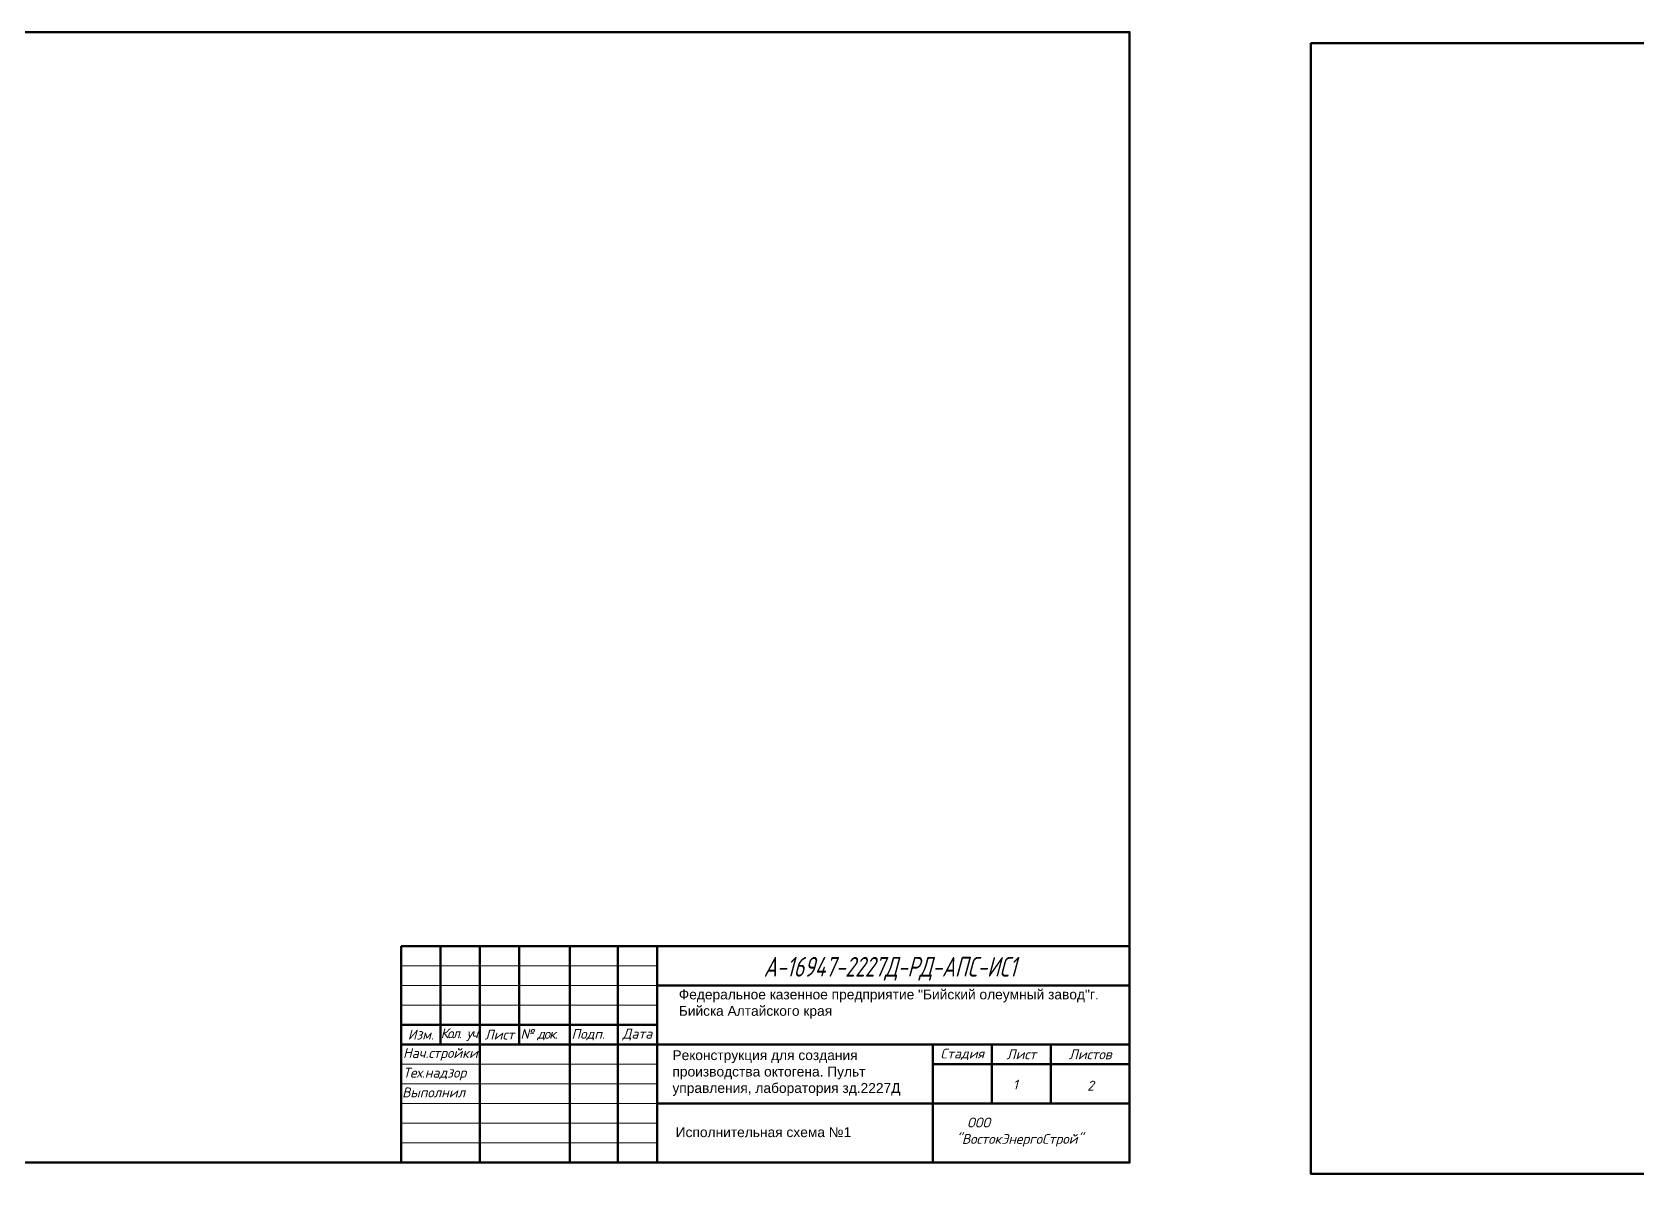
# Model space of a CAD drawing. Header units: millimetres. Extents: x 1337 to 8186, y 1899 to 5236.
# Drawn here: x 4516 to 6594, y 3758 to 5236 of the extents above; entities that cross this region are included whole.
import ezdxf
from ezdxf.enums import TextEntityAlignment as Align

# ---------------------------------------------------------------- set-up
doc = ezdxf.new("R2010")
doc.units = ezdxf.units.MM
doc.layers.add('Формат - толстая линия', color=7, linetype='Continuous', lineweight=50)
doc.layers.add('Формат - тонкая линия', color=7, linetype='Continuous', lineweight=20)
doc.styles.add('2.5', font='isocpeur.ttf', dxfattribs={"oblique": 15, "height": 2.5})
doc.styles.add('Simplex', font='simplex.shx', dxfattribs={"width": 0.7, "oblique": 15})
doc.styles.get("Standard").update_dxf_attribs({"font": 'arial.ttf'})

msp = doc.modelspace()

# ---------------------------------------------------------------- linework, layer by layer
at = {"ltscale": 100}
msp.add_lwpolyline([(4994.1, 4053.3), (4994.1, 3772.9)], dxfattribs=at)
at = {"layer": 'Формат - толстая линия'}
for points in [[(3923.3, 5236.3), (5937.4, 5236.3), (5937.4, 3772.9), (3923.3, 3772.9)], [(6172.1, 5221.8), (8186.2, 5221.8), (8186.2, 3758.3), (6172.1, 3758.3)]]:
    msp.add_lwpolyline(points, close=True, dxfattribs=at)
at = {"layer": 'Формат - толстая линия', "ltscale": 100}
msp.add_lwpolyline([(4994.1, 4053.3), (5937.4, 4053.3), (5937.4, 3772.9), (4994.1, 3772.9)], close=True, dxfattribs=at)
for points in [[(5045.1, 4053.3), (5045.1, 3925.9)], [(5096, 4053.3), (5096, 3772.9)], [(5147, 4053.3), (5147, 3925.9)], [(5212.7, 4052.9), (5212.7, 3772.4)], [(5274.5, 4053.3), (5274.5, 3772.9)], [(5325.5, 4053.3), (5325.5, 3772.9)], [(5325.5, 4002.3), (5937.4, 4002.3)], [(4994.1, 3951.4), (5325.5, 3951.4)], [(4994.1, 3925.9), (5325.5, 3925.9)], [(5325.5, 3925.9), (5937.4, 3925.9)], [(5682.4, 3925.9), (5682.4, 3772.9)], [(5758.9, 3925.9), (5758.9, 3849.4)], [(5835.4, 3925.9), (5835.4, 3849.4)], [(5682.4, 3900.4), (5937.4, 3900.4)], [(5325.5, 3849.4), (5937.4, 3849.4)]]:
    msp.add_lwpolyline(points, dxfattribs=at)
at = {"layer": 'Формат - тонкая линия', "ltscale": 100}
for points in [[(4994.1, 4027.8), (5325.5, 4027.8)], [(4994.1, 4002.3), (5325.5, 4002.3)], [(4994.1, 3976.8), (5325.5, 3976.8)], [(4994.1, 3900.4), (5325.5, 3900.4)], [(4994.1, 3874.9), (5325.5, 3874.9)], [(4994.1, 3849.4), (5325.5, 3849.4)], [(4994.1, 3823.9), (5325.5, 3823.9)], [(4994.1, 3798.4), (5325.5, 3798.4)]]:
    msp.add_lwpolyline(points, dxfattribs=at)

# ---------------------------------------------------------------- texts
at = {"lineweight": 35, "style": 'Simplex', "oblique": 15, "width": 0.7}
msp.add_text('А-16947-2227Д-РД-АПС-ИС1', height=25.495, dxfattribs=at).set_placement((5627.1, 4013.7), align=Align.CENTER)
at = {"char_height": 12.748, "attachment_point": 1}
for s, width, heights, insert in [('Федеральное казенное предприятие "Бийский олеумный завод"г. Бийска Алтайского края', 583.812, [71.2], (5353.6, 3997)), ('Реконструкция для создания производства октогена. Пульт управления, лаборатория зд.2227Д', 322.276, [0], (5345.4, 3918.4)), ('Исполнительная схема №1', 305.979, [0], (5349.6, 3818.7))]:
    msp.add_mtext_dynamic_manual_height_columns(s, width=width, gutter_width=12.5, heights=heights, dxfattribs=dict(at, insert=insert))
at = {"color": 0, "linetype": 'ByBlock', "lineweight": -2, "ltscale": 100, "style": '2.5'}
for s, insert, char_height, width, attachment_point in [('Изм.', (5019.6, 3938.6), 12.75, 50.99, 5), ('{\\T0.75;Кол. уч.}', (5070.5, 3938.6), 12.748, 50.99, 5), ('Лист', (5121.5, 3938.6), 12.75, 50.99, 5), ('{\\T0.85;№ док.}', (5172.5, 3938.6), 12.748, 50.99, 5), ('Подп.', (5236.3, 3938.6), 12.75, 76.485, 5), ('Дата', (5300, 3938.6), 12.75, 50.99, 5), ('Нач.стройки', (4996.6, 3913.1), 12.748, 101.98, 4), ('Стадия', (5720.7, 3913.1), 12.75, 76.485, 5), ('Лист', (5797.2, 3913.1), 12.75, 76.485, 5), ('Листов', (5886.4, 3913.1), 12.75, 101.98, 5), ('Тех.надзор', (4996.6, 3887.6), 12.75, 101.98, 4), ('Выполнил', (4995.4, 3863.8), 12.75, 101.98, 4), ('1', (5786.3, 3873.9), 12.7, 101.98, 4), ('2', (5882.5, 3872.6), 12.7, 101.98, 4), ('\\pi6.91506;ООО \\P\\pi-7.08494;"ВостокЭнергоСтрой"', (5720, 3812.5), 12.748, 101.98, 4)]:
    msp.add_mtext(s, dxfattribs=dict(at, insert=insert, char_height=char_height, width=width, attachment_point=attachment_point))

doc.saveas('drawing.dxf')
